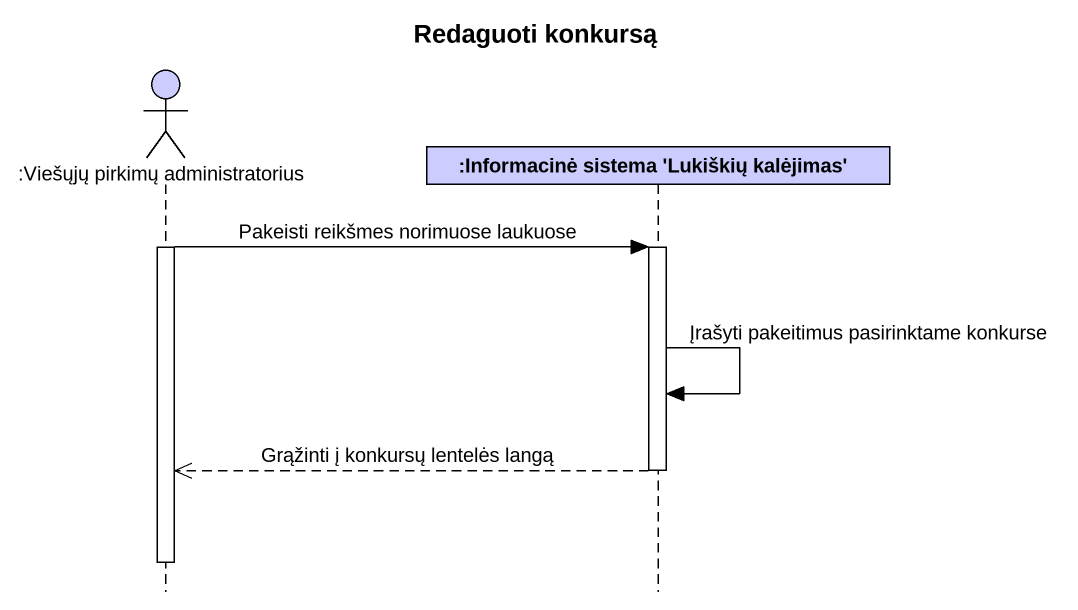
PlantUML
@startuml
title Redaguoti konkursą
hide footbox
actor ":Viešųjų pirkimų administratorius" as Viešųjų_pirkimų #CCCCFF
participant ":Informacinė sistema 'Lukiškių kalėjimas'" as Informacinė_sistema #CCCCFF

activate Viešųjų_pirkimų
Viešųjų_pirkimų -> Informacinė_sistema : Pakeisti reikšmes norimuose laukuose
activate Informacinė_sistema
Informacinė_sistema -> Informacinė_sistema : Įrašyti pakeitimus pasirinktame konkurse
Informacinė_sistema -->> Viešųjų_pirkimų : Grąžinti į konkursų lentelės langą
deactivate Informacinė_sistema
deactivate Viešųjų_pirkimų
@enduml
